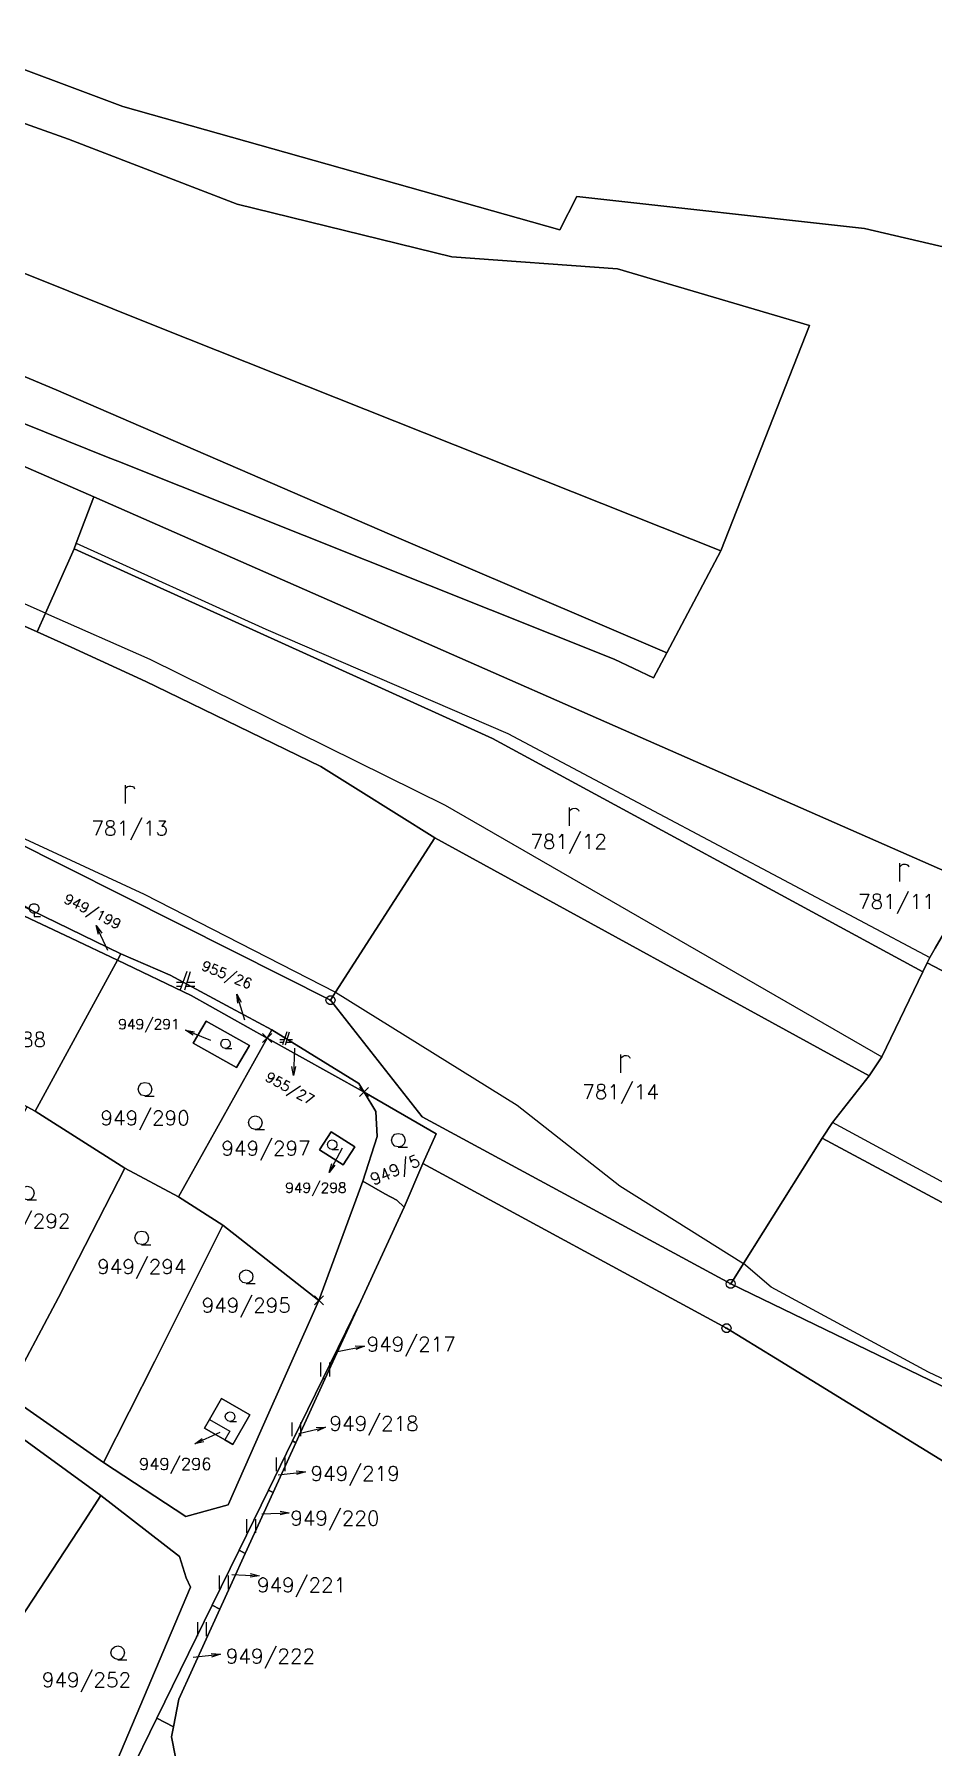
# Model space of a CAD drawing. Extents: x -443817 to 3, y -1171930 to -442383.
# Drawn here: x -442686.9 to -442588.9, y -1171299 to -1171112.2 of the extents above; entities that cross this region are included whole.
import ezdxf
from ezdxf.enums import TextEntityAlignment as Align

# ---------------------------------------------------------------- set-up
doc = ezdxf.new("R2010")
doc.units = 0
doc.header["$LTSCALE"] = 0.5
doc.header["$PDMODE"] = 3
doc.header["$PDSIZE"] = 0.5
for name, color, linetype, lineweight in [('KLADPAR', 7, 'Continuous', 0), ('ZAPPAR', 7, 'Continuous', 0), ('ZNACKY', 7, 'Continuous', 0)]:
    doc.layers.add(name, color=color, linetype=linetype, lineweight=lineweight)
doc.styles.add('ROMANS', font='romans.shx', dxfattribs={"height": 0.2})

# ---------------------------------------------------------------- blocks, each defined once
blk = doc.blocks.new('$5')
at = {"color": 0}
blk.add_line((-0.12, 0), (0.12, 0), dxfattribs=at)
at = {"color": 0, "flags": 128}
blk.add_lwpolyline([(0.15, 0.48), (0.4, 0.3), (0.5, 0.01), (0.4, -0.28), (0.15, -0.46), (-0.16, -0.46), (-0.41, -0.28), (-0.51, 0.01), (-0.41, 0.3), (-0.16, 0.48), (0.15, 0.48)], dxfattribs=at)
blk = doc.blocks.new('$30')
at = {"color": 0, "flags": 128}
blk.add_lwpolyline([(0, 0), (-0.38, 0.1), (-0.65, 0.37), (-0.75, 0.74), (-0.65, 1.11), (-0.38, 1.38), (-0.01, 1.48), (0.36, 1.38), (0.63, 1.11), (0.73, 0.73), (0.63, 0.35), (0.36, 0.08), (-0.02, -0.02), (0.98, -0.02)], dxfattribs=at)
blk = doc.blocks.new('$489')
at = {"color": 0}
blk.add_line((-0.2, 2), (0, 3), dxfattribs=at)
at = {"color": 0, "flags": 128}
blk.add_lwpolyline([(0, 0), (0, 3), (0.2, 2)], dxfattribs=at)
blk = doc.blocks.new('$32')
at = {"color": 0}
for p, q in [((-0.5, 1.5), (-0.5, 0)), ((0.5, 0), (0.5, 1.5))]:
    blk.add_line(p, q, dxfattribs=at)
blk = doc.blocks.new('$31')
at = {"color": 0, "flags": 128}
blk.add_lwpolyline([(0, 0.53), (-0.19, 0.53), (-0.53, 0.72), (-0.72, 1.06), (-0.72, 1.45), (-0.53, 1.79), (-0.19, 1.98), (0.2, 1.98), (0.54, 1.79), (0.73, 1.45), (0.73, 1.06), (0.54, 0.72), (0.2, 0.53), (0.01, 0.53), (0.01, 0), (1.01, 0)], dxfattribs=at)
blk = doc.blocks.new('$432')
at = {"color": 0}
for p, q in [((0.1, 2), (-0.6, 0)), ((-0.1, 0), (0.5, 2)), ((-0.32, 0.8), (-1, 0.8)), ((-1, 0.4), (-0.46, 0.4)), ((0.02, 0.4), (1, 0.4)), ((1, 0.8), (0.14, 0.8))]:
    blk.add_line(p, q, dxfattribs=at)
blk = doc.blocks.new('$479')
at = {"color": 0, "flags": 128}
for points in [[(0, 0), (0, 1.27), (0, 2)], [(0, 1.6), (0.1, 1.73), (0.23, 1.84), (0.37, 1.89), (0.6, 1.9), (0.77, 1.87), (0.87, 1.8), (0.96, 1.7), (1, 1.6)]]:
    blk.add_lwpolyline(points, dxfattribs=at)

msp = doc.modelspace()

# ---------------------------------------------------------------- linework, layer by layer
at = {"layer": 'KLADPAR', "color": 7, "linetype": 'Continuous', "flags": 128}
for points in [[(-442576.87, -1171137.91), (-442596.34, -1171133.34), (-442627.72, -1171129.85), (-442629.6, -1171133.48), (-442677.26, -1171120.03), (-442727.09, -1171101.34), (-442743.65, -1171097.57), (-442784.04, -1171094.89), (-442797.26, -1171089.37), (-442811.81, -1171092.15), (-442860.78, -1171101.18), (-442871.76, -1171102.18), (-442871.89, -1171099.74), (-442880.6, -1171098.47), (-442896.86, -1171066.67), (-442913.91, -1171022.3), (-442882.43, -1170984.06)], [(-442727.09, -1171101.34), (-442677.26, -1171120.03), (-442629.6, -1171133.48), (-442627.72, -1171129.85), (-442596.34, -1171133.34), (-442576.87, -1171137.91)], [(-442584.52, -1171204.8), (-442680.45, -1171162.63), (-442734.65, -1171138.98), (-442754.53, -1171130.31), (-442759.55, -1171127.74), (-442763.3, -1171125.99), (-442762.22, -1171126.17), (-442753.96, -1171129.16), (-442730.96, -1171137.86), (-442708.79, -1171146.3), (-442678.89, -1171158.33), (-442677.81, -1171158.75), (-442623.68, -1171180.35), (-442619.37, -1171182.36), (-442617.93, -1171179.64), (-442612.04, -1171168.5), (-442602.36, -1171143.93), (-442623.31, -1171137.75), (-442641.37, -1171136.43), (-442664.8, -1171130.71), (-442683.22, -1171123.61), (-442727.61, -1171107.75)], [(-442892.14, -1171114.01), (-442870.29, -1171119.16), (-442848.99, -1171128.09), (-442838.78, -1171132.56), (-442831.97, -1171134.58), (-442818.51, -1171138.56), (-442801.76, -1171141.52), (-442775.53, -1171155.91), (-442756.76, -1171166.16), (-442727.59, -1171180.82), (-442719.35, -1171184.98), (-442708.48, -1171190.45), (-442695.5, -1171196.98), (-442665.25, -1171212.19), (-442654.62, -1171217.54), (-442644.62, -1171230.25), (-442610.95, -1171248.49), (-442528.58, -1171288.34)], [(-442570.84, -1171278.25), (-442606.07, -1171256.61), (-442611.39, -1171253.34), (-442644.53, -1171235.34), (-442643.07, -1171232.12), (-442650.96, -1171227.56), (-442651.53, -1171226.63), (-442661.02, -1171220.76), (-442665.49, -1171218.39), (-442672.12, -1171214.81), (-442677.48, -1171212.47), (-442687.28, -1171207.73), (-442692.31, -1171204.75), (-442733.89, -1171182.98), (-442760.63, -1171171.96), (-442792.02, -1171150.88), (-442802.41, -1171147.62), (-442806.6, -1171146.31), (-442812.1, -1171144.9), (-442824.17, -1171141.8), (-442850.46, -1171135.18), (-442893.9, -1171117.27)], [(-442571.21, -1171363.28), (-442590.27, -1171350.65), (-442601.77, -1171342.98), (-442602.63, -1171342.34), (-442609.19, -1171338.43), (-442624.47, -1171329.32), (-442646.52, -1171316.75), (-442671.09, -1171302.35), (-442671.97, -1171297.89), (-442671.76, -1171296.83), (-442671.17, -1171293.8), (-442666.7, -1171283.99), (-442665.35, -1171281.02), (-442663.92, -1171277.9), (-442660.89, -1171271.26), (-442658.4, -1171265.83), (-442655.23, -1171258.9), (-442655.02, -1171258.43), (-442651.32, -1171250.39), (-442646.59, -1171240.11), (-442644.53, -1171235.34), (-442611.39, -1171253.34), (-442606.07, -1171256.61), (-442570.84, -1171278.25)], [(-442689.94, -1171260.6), (-442679.37, -1171267.99), (-442670.39, -1171273.87), (-442665.79, -1171272.58), (-442662.22, -1171264.54), (-442655.88, -1171250.29), (-442651.08, -1171237.3), (-442651.08, -1171237.3), (-442648.67, -1171238.65), (-442647.39, -1171239.35), (-442646.59, -1171240.11), (-442651.32, -1171250.39), (-442655.43, -1171258.79), (-442658.77, -1171265.62), (-442661.39, -1171270.98), (-442664.59, -1171277.54), (-442667.53, -1171283.54), (-442673.55, -1171295.86), (-442676.65, -1171302.2)], [(-442679.64, -1171304.59), (-442669.9, -1171281.58), (-442670.36, -1171280.57), (-442671.11, -1171278.24), (-442679.66, -1171271.57), (-442690.53, -1171263.68)]]:
    msp.add_lwpolyline(points, dxfattribs=at)
for points in [[(-442664.8, -1171130.71), (-442641.37, -1171136.43), (-442623.31, -1171137.75), (-442602.36, -1171143.93), (-442612.04, -1171168.5), (-442673.39, -1171144.12), (-442727.69, -1171122.33), (-442759.57, -1171113.21), (-442777.15, -1171109.26), (-442779.21, -1171117.78), (-442781.4, -1171116.31), (-442781.93, -1171099.97), (-442841.92, -1171101.42), (-442867.68, -1171105.29), (-442871.45, -1171105.78), (-442871.76, -1171102.18), (-442860.78, -1171101.18), (-442811.81, -1171092.15), (-442727.61, -1171107.75), (-442683.22, -1171123.61), (-442664.8, -1171130.71)], [(-442612.04, -1171168.5), (-442617.93, -1171179.64), (-442648.18, -1171166.68), (-442684.54, -1171150.96), (-442717.63, -1171137.11), (-442745.98, -1171127.4), (-442778.17, -1171118.31), (-442779.21, -1171117.78), (-442777.15, -1171109.26), (-442759.57, -1171113.21), (-442727.69, -1171122.33), (-442673.39, -1171144.12), (-442612.04, -1171168.5)], [(-442648.18, -1171166.68), (-442617.93, -1171179.64), (-442619.37, -1171182.36), (-442623.68, -1171180.35), (-442677.81, -1171158.75), (-442678.89, -1171158.33), (-442708.79, -1171146.3), (-442730.96, -1171137.86), (-442753.96, -1171129.16), (-442762.22, -1171126.17), (-442763.3, -1171125.99), (-442763.89, -1171125.7), (-442778.17, -1171118.31), (-442745.98, -1171127.4), (-442717.63, -1171137.11), (-442684.54, -1171150.96), (-442648.18, -1171166.68)], [(-442710.14, -1171166.89), (-442714.7, -1171164.97), (-442727.21, -1171159.75), (-442759.24, -1171146.35), (-442761.57, -1171145.37), (-442760.28, -1171142.6), (-442755.69, -1171132.8), (-442754.53, -1171130.31), (-442734.65, -1171138.98), (-442680.45, -1171162.63), (-442682.36, -1171167.69), (-442682.59, -1171168.3), (-442685.71, -1171175.3), (-442686.62, -1171177.35), (-442710.14, -1171166.89)], [(-442682.59, -1171168.3), (-442682.36, -1171167.69), (-442680.45, -1171162.63), (-442584.52, -1171204.8), (-442588.63, -1171211.86), (-442589.23, -1171212.89), (-442589.5, -1171213.45), (-442589.97, -1171214.43), (-442636.94, -1171188.98), (-442682.59, -1171168.3)], [(-442655.66, -1171192.06), (-442651.59, -1171194.6), (-442643.22, -1171199.81), (-442654.06, -1171216.68), (-442654.62, -1171217.54), (-442665.25, -1171212.19), (-442695.5, -1171196.98), (-442708.48, -1171190.45), (-442719.35, -1171184.98), (-442710.14, -1171166.89), (-442686.62, -1171177.35), (-442682.9, -1171179.04), (-442674.78, -1171182.78), (-442673.63, -1171183.32), (-442655.66, -1171192.06)], [(-442686.62, -1171177.35), (-442685.71, -1171175.3), (-442682.59, -1171168.3), (-442636.94, -1171188.98), (-442589.97, -1171214.43), (-442594.46, -1171223.71), (-442595.85, -1171225.81), (-442643.22, -1171199.81), (-442651.59, -1171194.6), (-442655.66, -1171192.06), (-442673.63, -1171183.32), (-442674.78, -1171182.78), (-442682.9, -1171179.04), (-442686.62, -1171177.35)], [(-442654.62, -1171217.54), (-442654.06, -1171216.68), (-442643.22, -1171199.81), (-442595.85, -1171225.81), (-442599.83, -1171230.9), (-442600.95, -1171232.6), (-442609.55, -1171246.27), (-442610.95, -1171248.49), (-442644.62, -1171230.25), (-442654.62, -1171217.54)], [(-442694.56, -1171205.27), (-442694.14, -1171204.4), (-442687.28, -1171207.73), (-442677.48, -1171212.47), (-442677.86, -1171213.18), (-442682.9, -1171210.76), (-442689.31, -1171207.74), (-442692.97, -1171206.01), (-442694.56, -1171205.27)], [(-442472.94, -1171254.1), (-442464.54, -1171272.91), (-442462.86, -1171276.68), (-442477.5, -1171268.77), (-442489.68, -1171262.98), (-442511.62, -1171254.46), (-442527.62, -1171248.63), (-442543.19, -1171241.25), (-442558.05, -1171233.8), (-442573.69, -1171222.89), (-442584.3, -1171216.19), (-442589.5, -1171213.45), (-442589.23, -1171212.89), (-442588.63, -1171211.86), (-442584.52, -1171204.8), (-442583.1, -1171205.65), (-442582.06, -1171203), (-442579.73, -1171204.41), (-442554.85, -1171219.41), (-442533.69, -1171229.82), (-442506.32, -1171240.88), (-442472.94, -1171254.1)], [(-442692.97, -1171206.01), (-442694.15, -1171208.46), (-442694.7, -1171209.61), (-442691.05, -1171211.36), (-442690.49, -1171210.19), (-442689.31, -1171207.74), (-442682.9, -1171210.76), (-442677.86, -1171213.18), (-442686.84, -1171229.64), (-442687.73, -1171229.18), (-442699.3, -1171223.33), (-442702.75, -1171221.25), (-442697.26, -1171210.89), (-442694.56, -1171205.27), (-442692.97, -1171206.01)], [(-442661.53, -1171221.67), (-442671.19, -1171239.01), (-442677.06, -1171235.87), (-442686.84, -1171229.64), (-442677.86, -1171213.18), (-442669.83, -1171217.03), (-442661.53, -1171221.67)], [(-442677.86, -1171213.18), (-442677.48, -1171212.47), (-442672.12, -1171214.81), (-442665.49, -1171218.39), (-442661.02, -1171220.76), (-442661.53, -1171221.67), (-442669.83, -1171217.03), (-442677.86, -1171213.18)], [(-442520.58, -1171272.49), (-442560.41, -1171254.35), (-442600.95, -1171232.6), (-442599.83, -1171230.9), (-442595.85, -1171225.81), (-442594.46, -1171223.71), (-442589.97, -1171214.43), (-442589.5, -1171213.45), (-442584.3, -1171216.19), (-442573.69, -1171222.89), (-442558.05, -1171233.8), (-442543.19, -1171241.25), (-442527.62, -1171248.63), (-442511.62, -1171254.46), (-442514.17, -1171259.58), (-442516.04, -1171263.35), (-442518.79, -1171268.89), (-442519.45, -1171270.22), (-442520.58, -1171272.49)], [(-442650.96, -1171227.56), (-442649.68, -1171229.7), (-442649.52, -1171232.42), (-442651.08, -1171237.3), (-442655.88, -1171250.29), (-442666.36, -1171242.08), (-442671.19, -1171239.01), (-442661.53, -1171221.67), (-442650.96, -1171227.56)], [(-442648.67, -1171238.65), (-442651.08, -1171237.3), (-442649.52, -1171232.42), (-442649.68, -1171229.7), (-442650.96, -1171227.56), (-442643.07, -1171232.12), (-442644.53, -1171235.34), (-442646.59, -1171240.11), (-442647.39, -1171239.35), (-442648.67, -1171238.65)], [(-442689.94, -1171260.6), (-442700.55, -1171253.19), (-442695.05, -1171242.8), (-442687.73, -1171229.18), (-442686.84, -1171229.64), (-442677.06, -1171235.87), (-442684.3, -1171249.97), (-442689.94, -1171260.6)], [(-442610.95, -1171248.49), (-442609.55, -1171246.27), (-442600.95, -1171232.6), (-442560.41, -1171254.35), (-442520.58, -1171272.49), (-442521.29, -1171273.89), (-442522.58, -1171276.45), (-442523.85, -1171278.96), (-442526.99, -1171285.19), (-442528.58, -1171288.34), (-442610.95, -1171248.49)], [(-442679.37, -1171267.99), (-442689.94, -1171260.6), (-442684.3, -1171249.97), (-442677.06, -1171235.87), (-442671.19, -1171239.01), (-442666.36, -1171242.08), (-442673.77, -1171256.92), (-442679.37, -1171267.99)], [(-442655.88, -1171250.29), (-442662.22, -1171264.54), (-442665.79, -1171272.58), (-442670.39, -1171273.87), (-442679.37, -1171267.99), (-442673.77, -1171256.92), (-442666.36, -1171242.08), (-442655.88, -1171250.29)], [(-442663.43, -1171262.76), (-442666.51, -1171261), (-442667.82, -1171263.29), (-442668.37, -1171264.25), (-442666.16, -1171265.51), (-442665.29, -1171266.01), (-442663.43, -1171262.76)], [(-442666.51, -1171261), (-442663.43, -1171262.76), (-442665.29, -1171266.01), (-442666.16, -1171265.51), (-442668.37, -1171264.25), (-442667.82, -1171263.29), (-442666.51, -1171261)], [(-442690.53, -1171263.68), (-442679.66, -1171271.57), (-442681.46, -1171274.33), (-442696.3, -1171296.93), (-442706.98, -1171291.04), (-442705.27, -1171288.2), (-442692.78, -1171267.43), (-442690.53, -1171263.68)], [(-442679.66, -1171271.57), (-442671.11, -1171278.24), (-442670.36, -1171280.57), (-442669.9, -1171281.58), (-442679.64, -1171304.59), (-442679.78, -1171305.36), (-442682.34, -1171305.06), (-442696.3, -1171296.93), (-442681.46, -1171274.33), (-442679.66, -1171271.57)], [(-442667.53, -1171283.54), (-442664.59, -1171277.54), (-442663.92, -1171277.9), (-442665.35, -1171281.02), (-442666.7, -1171283.99), (-442667.53, -1171283.54)], [(-442667.53, -1171283.54), (-442666.7, -1171283.99), (-442671.17, -1171293.8), (-442671.76, -1171296.83), (-442673.55, -1171295.86), (-442667.53, -1171283.54)], [(-442647.7, -1171318.61), (-442667.96, -1171307.59), (-442668.74, -1171308.63), (-442677.22, -1171305.56), (-442677.96, -1171305.5), (-442679.64, -1171304.59), (-442676.65, -1171302.2), (-442673.55, -1171295.86), (-442671.76, -1171296.83), (-442671.97, -1171297.89), (-442671.09, -1171302.35), (-442646.52, -1171316.75), (-442624.47, -1171329.32), (-442609.19, -1171338.43), (-442610.25, -1171340.16), (-442624.86, -1171331.37), (-442635.67, -1171325.31), (-442647.7, -1171318.61)]]:
    msp.add_lwpolyline(points, close=True, dxfattribs=at)
at = {"layer": 'KLADPAR', "color": 7, "linetype": 'Continuous'}
for p in [(-442661.53, -1171221.67), (-442650.96, -1171227.56), (-442655.88, -1171250.29)]:
    msp.add_point(p, dxfattribs=at)
for points in [[(-442668.17, -1171219.82), (-442663.45, -1171222.49), (-442664.87, -1171224.89), (-442669.59, -1171222.22)], [(-442663.45, -1171222.49), (-442668.17, -1171219.82), (-442669.59, -1171222.22), (-442664.87, -1171224.89)], [(-442661.53, -1171221.67), (-442661.02, -1171220.76), (-442651.53, -1171226.63), (-442650.96, -1171227.56)], [(-442653.25, -1171235.49), (-442651.96, -1171233.55), (-442654.53, -1171231.92), (-442655.82, -1171233.86)], [(-442651.96, -1171233.55), (-442653.25, -1171235.49), (-442655.82, -1171233.86), (-442654.53, -1171231.92)], [(-442655.43, -1171258.79), (-442651.32, -1171250.39), (-442655.02, -1171258.43), (-442655.23, -1171258.9)], [(-442658.77, -1171265.62), (-442655.43, -1171258.79), (-442655.23, -1171258.9), (-442658.4, -1171265.83)], [(-442661.39, -1171270.98), (-442658.77, -1171265.62), (-442658.4, -1171265.83), (-442660.89, -1171271.26)], [(-442664.59, -1171277.54), (-442661.39, -1171270.98), (-442660.89, -1171271.26), (-442663.92, -1171277.9)]]:
    msp.add_3dface(points, dxfattribs=at)
at = {"layer": 'ZAPPAR', "color": 7, "linetype": 'Continuous', "flags": 128}
for points in [[(-442685.71, -1171175.3), (-442714.48, -1171162.6), (-442760.28, -1171142.6)], [(-442682.36, -1171167.69), (-442661.69, -1171177.06), (-442635.27, -1171188.43), (-442589.23, -1171212.89)], [(-442685.71, -1171175.3), (-442674.32, -1171180.32), (-442642.12, -1171196.25), (-442594.46, -1171223.71)], [(-442708.48, -1171190.45), (-442674.95, -1171205.99), (-442654.06, -1171216.68)], [(-442654.06, -1171216.68), (-442634.23, -1171228.98), (-442623.03, -1171237.81), (-442609.55, -1171246.27)], [(-442519.45, -1171270.22), (-442560.88, -1171251.97), (-442599.83, -1171230.9)], [(-442526.99, -1171285.19), (-442548.42, -1171276.87), (-442575.42, -1171264.7), (-442589.35, -1171258.11), (-442606.55, -1171248.84), (-442609.55, -1171246.27)], [(-442667.82, -1171263.29), (-442665.61, -1171264.55), (-442666.16, -1171265.51)]]:
    msp.add_lwpolyline(points, dxfattribs=at)

# ---------------------------------------------------------------- block references
at = {"layer": 'KLADPAR', "color": 7, "linetype": 'Continuous'}
for name, p in [('$479', (-442677, -1171196.08)), ('$479', (-442628.53, -1171198.5)), ('$479', (-442592.49, -1171204.6)), ('$432', (-442670.41, -1171216.42)), ('$479', (-442622.92, -1171225.48)), ('$30', (-442674.85, -1171227.99)), ('$30', (-442662.81, -1171231.64)), ('$30', (-442647.21, -1171233.55)), ('$30', (-442687.69, -1171239.31)), ('$30', (-442675.21, -1171244.21)), ('$30', (-442663.81, -1171248.43)), ('$32', (-442655.19, -1171258.58)), ('$32', (-442658.35, -1171265.12)), ('$32', (-442660.05, -1171268.93)), ('$32', (-442663.28, -1171275.66)), ('$32', (-442666.25, -1171281.8)), ('$32', (-442668.64, -1171286.91)), ('$30', (-442677.82, -1171289.47))]:
    msp.add_blockref(name, p, dxfattribs=at)
at = {"layer": 'KLADPAR', "color": 7, "linetype": 'Continuous', "xscale": 0.7, "yscale": 0.7}
for name, p in [('$31', (-442686.97, -1171208.4)), ('$432', (-442659.45, -1171222.41)), ('$30', (-442666.06, -1171222.81)), ('$30', (-442654.42, -1171233.82)), ('$30', (-442665.57, -1171263.49))]:
    msp.add_blockref(name, p, dxfattribs=at)
at = {"layer": 'KLADPAR', "color": 7, "linetype": 'Continuous'}
for p, rotation in [((-442678.93, -1171212.12), 24.408002), ((-442663.95, -1171219.73), 17.475213), ((-442667.67, -1171221.92), 68.18198100000001), ((-442658.53, -1171222.77), 177.387731), ((-442653.36, -1171233.68), 151.891113), ((-442653.85, -1171255.85), 281.150394), ((-442658.08, -1171264.8), 282.989572), ((-442666.7, -1171264.72), 114.19049), ((-442660.33, -1171269.32), 276.337542), ((-442662.11, -1171273.58), 272.212244), ((-442665.38, -1171280.19), 267.347838), ((-442669.61, -1171289.21), 276.045346)]:
    msp.add_blockref('$489', p, dxfattribs=dict(at, rotation=rotation))
at = {"layer": 'ZNACKY', "color": 7, "linetype": 'Continuous'}
for p in [(-442654.62, -1171217.54), (-442610.95, -1171248.49), (-442611.39, -1171253.34)]:
    msp.add_blockref('$5', p, dxfattribs=at)

# ---------------------------------------------------------------- texts
at = {"layer": 'KLADPAR', "color": 7, "linetype": 'Continuous', "style": 'ROMANS'}
for s, height, p in [('781/13', 1.6, (-442676.52, -1171197.96)), ('781/12', 1.6, (-442628.63, -1171199.44)), ('781/11', 1.6, (-442592.87, -1171205.98)), ('949/291', 1.1, (-442674.43, -1171219.6)), ('949/288', 1.6, (-442690.52, -1171221.04)), ('781/14', 1.6, (-442622.96, -1171226.72)), ('949/290', 1.6, (-442674.85, -1171229.59)), ('949/297', 1.6, (-442661.65, -1171232.9)), ('949/298', 1.1, (-442656.21, -1171237.45)), ('949/292', 1.6, (-442687.86, -1171240.83)), ('949/294', 1.6, (-442675.21, -1171245.81)), ('949/295', 1.6, (-442663.81, -1171250.03)), ('949/217', 1.6, (-442645.81, -1171254.27)), ('949/218', 1.6, (-442649.86, -1171262.91)), ('949/296', 1.3, (-442671.56, -1171267.49)), ('949/219', 1.6, (-442651.93, -1171268.39)), ('949/220', 1.6, (-442654.14, -1171273.26)), ('949/221', 1.6, (-442657.77, -1171280.54)), ('949/222', 1.6, (-442661.17, -1171288.32)), ('949/252', 1.6, (-442681.24, -1171290.9))]:
    msp.add_text(s, height=height, dxfattribs=at).set_placement(p, align=Align.TOP_CENTER)
for s, height, rotation, p in [('949/199', 1.1, 333.404, (-442680.33, -1171207.37)), ('955/26', 1.1, 338.16, (-442665.72, -1171214.25)), ('955/27', 1.1, 331.341, (-442658.78, -1171226.67)), ('949/5', 1.3, 23.205, (-442647.83, -1171235.46))]:
    msp.add_text(s, height=height, rotation=rotation, dxfattribs=at).set_placement(p, align=Align.TOP_CENTER)

doc.saveas('drawing.dxf')
